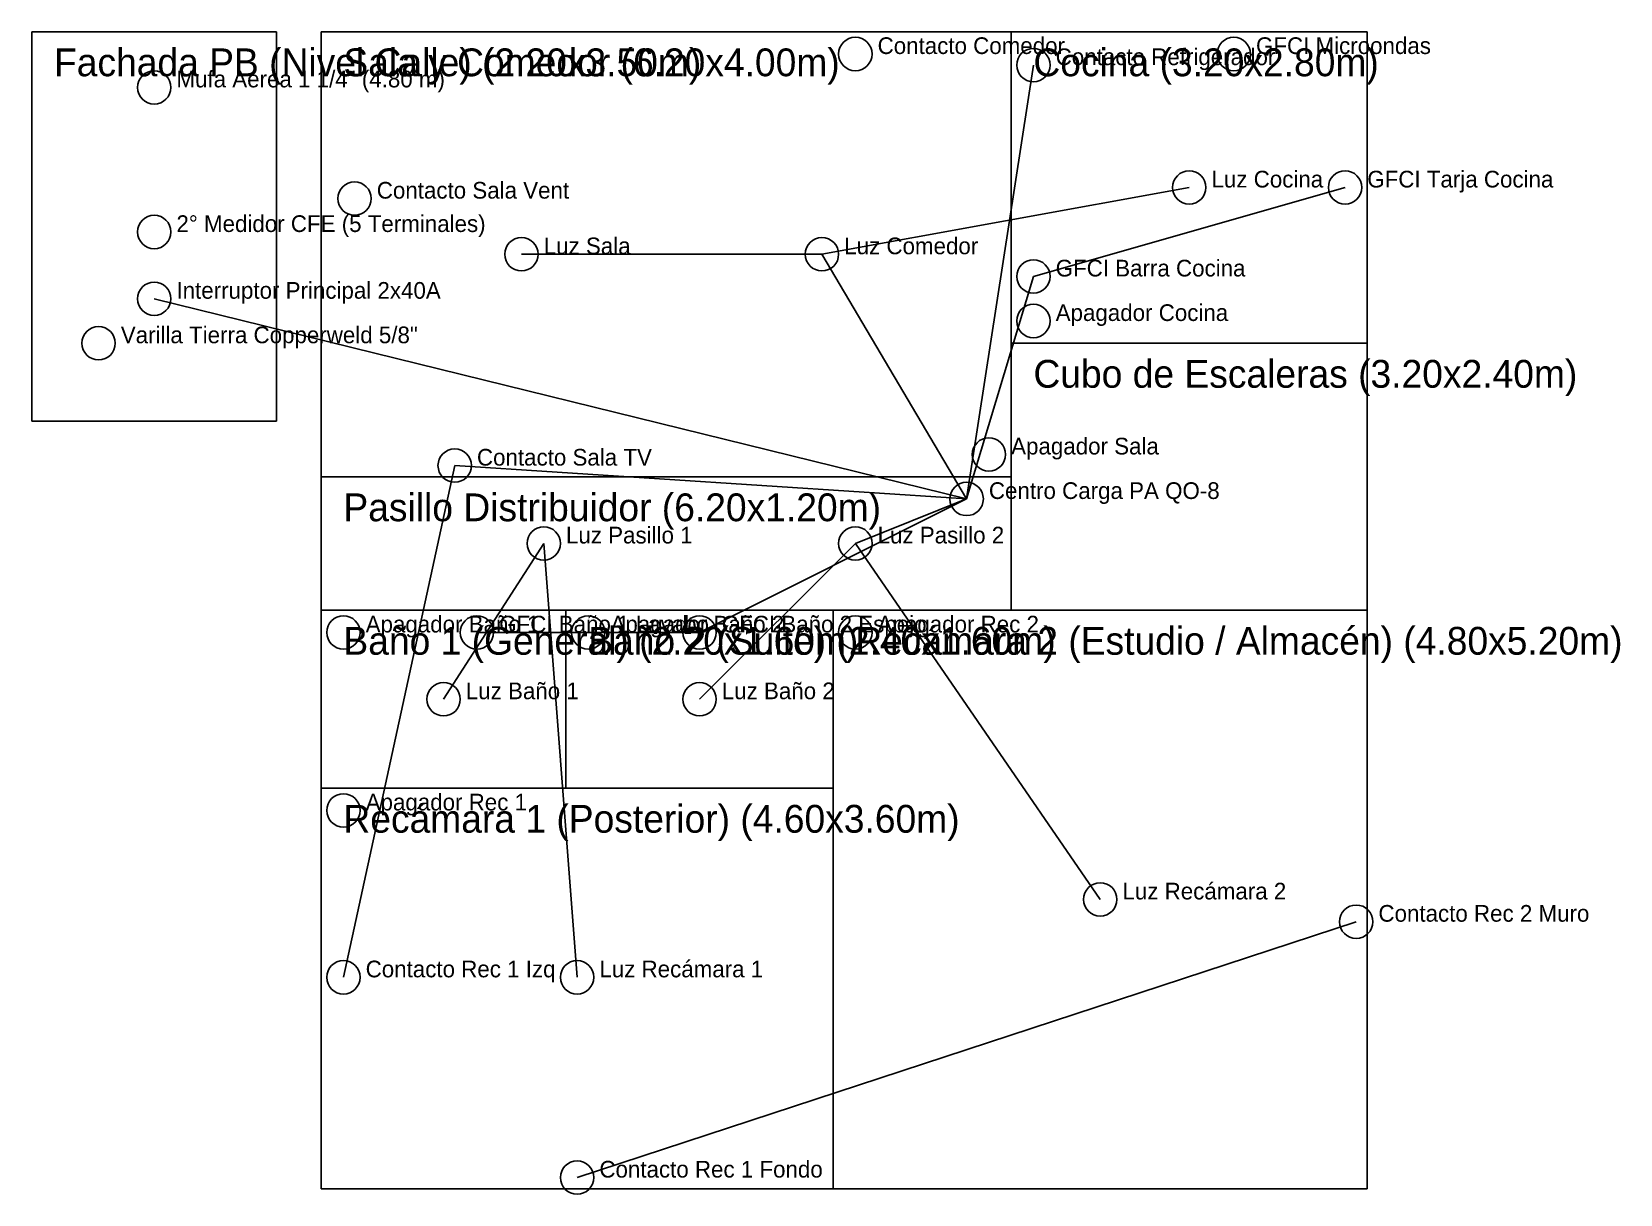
# Model space of a CAD drawing. Header units: metres. Extents: x -2.6 to 11.7, y -10.5 to 0.
import ezdxf

# ---------------------------------------------------------------- set-up
doc = ezdxf.new("R2010")
doc.units = ezdxf.units.M
for name, color, linetype in [('ARQ_MUROS', 7, 'CONTINUOUS'), ('ARQ_TEXTO', 3, 'CONTINUOUS'), ('ELEC_ALUMBRADO', 2, 'CONTINUOUS'), ('ELEC_CANALIZACIONES', 1, 'CONTINUOUS'), ('ELEC_CONTACTOS', 4, 'CONTINUOUS'), ('ELEC_TABLEROS', 6, 'CONTINUOUS')]:
    doc.layers.add(name, color=color, linetype=linetype)

msp = doc.modelspace()

# ---------------------------------------------------------------- linework, layer by layer
at = {"layer": 'ARQ_MUROS'}
for p, q in [((-2.6, 0), (-0.4, 0)), ((-2.6, -3.5), (-2.6, 0)), ((-0.4, 0), (-0.4, -3.5)), ((0, 0), (6.2, 0)), ((0, -4), (0, 0)), ((6.2, 0), (6.2, -4)), ((6.2, 0), (9.4, 0)), ((6.2, -2.8), (6.2, 0)), ((9.4, 0), (9.4, -2.8)), ((9.4, -2.8), (6.2, -2.8)), ((6.2, -2.8), (9.4, -2.8)), ((6.2, -5.2), (6.2, -2.8)), ((9.4, -2.8), (9.4, -5.2)), ((-0.4, -3.5), (-2.6, -3.5)), ((6.2, -4), (0, -4)), ((0, -4), (6.2, -4)), ((0, -5.2), (0, -4)), ((6.2, -4), (6.2, -5.2)), ((6.2, -5.2), (0, -5.2)), ((0, -5.2), (2.2, -5.2)), ((0, -6.8), (0, -5.2)), ((2.2, -5.2), (2.2, -6.8)), ((2.2, -5.2), (4.6, -5.2)), ((2.2, -6.8), (2.2, -5.2)), ((4.6, -5.2), (4.6, -6.8)), ((4.6, -5.2), (9.4, -5.2)), ((4.6, -10.4), (4.6, -5.2)), ((9.4, -5.2), (6.2, -5.2)), ((9.4, -5.2), (9.4, -10.4)), ((2.2, -6.8), (0, -6.8)), ((0, -6.8), (4.6, -6.8)), ((0, -10.4), (0, -6.8)), ((4.6, -6.8), (2.2, -6.8)), ((4.6, -6.8), (4.6, -10.4)), ((4.6, -10.4), (0, -10.4)), ((9.4, -10.4), (4.6, -10.4))]:
    msp.add_line(p, q, dxfattribs=at)
at = {"layer": 'ELEC_ALUMBRADO'}
for centre in [(7.8, -1.4), (1.8, -2), (4.5, -2), (6.4, -2.6), (6, -3.8), (2, -4.6), (4.8, -4.6), (0.2, -5.4), (2.4, -5.4), (4.8, -5.4), (1.1, -6), (3.4, -6), (0.2, -7), (7, -7.8), (2.3, -8.5)]:
    msp.add_circle(centre, 0.15, dxfattribs=at)
at = {"layer": 'ELEC_CANALIZACIONES'}
for p, q in [((5.8, -4.2), (6.4, -0.3)), ((4.5, -2), (7.8, -1.4)), ((6.4, -2.2), (9.2, -1.4)), ((4.5, -2), (1.8, -2)), ((5.8, -4.2), (4.5, -2)), ((5.8, -4.2), (6.4, -2.2)), ((-1.5, -2.4), (5.8, -4.2)), ((1.2, -3.9), (0.2, -8.5)), ((5.8, -4.2), (1.2, -3.9)), ((5.8, -4.2), (3.4, -5.4)), ((5.8, -4.2), (4.8, -4.6)), ((2, -4.6), (1.1, -6)), ((2, -4.6), (2.3, -8.5)), ((4.8, -4.6), (3.4, -6)), ((4.8, -4.6), (7, -7.8)), ((3.4, -5.4), (1.4, -5.4)), ((2.3, -10.3), (9.3, -8))]:
    msp.add_line(p, q, dxfattribs=at)
at = {"layer": 'ELEC_CONTACTOS'}
for centre in [(4.8, -0.2), (8.2, -0.2), (6.4, -0.3), (9.2, -1.4), (0.3, -1.5), (6.4, -2.2), (1.2, -3.9), (1.4, -5.4), (3.4, -5.4), (9.3, -8), (0.2, -8.5), (2.3, -10.3)]:
    msp.add_circle(centre, 0.15, dxfattribs=at)
at = {"layer": 'ELEC_TABLEROS'}
for centre in [(-1.5, -0.5), (-1.5, -1.8), (-1.5, -2.4), (-2, -2.8), (5.8, -4.2)]:
    msp.add_circle(centre, 0.15, dxfattribs=at)

# ---------------------------------------------------------------- texts
at = {"layer": 'ARQ_TEXTO'}
for s, p in [('Fachada PB (Nivel Calle) (2.20x3.50m)', (-2.4, -0.4)), ('Sala y Comedor (6.20x4.00m)', (0.2, -0.4)), ('Cocina (3.20x2.80m)', (6.4, -0.4)), ('Cubo de Escaleras (3.20x2.40m)', (6.4, -3.2)), ('Pasillo Distribuidor (6.20x1.20m)', (0.2, -4.4)), ('Baño 1 (General) (2.20x1.60m)', (0.2, -5.6)), ('Baño 2 (Suite) (2.40x1.60m)', (2.4, -5.6)), ('Recámara 2 (Estudio / Almacén) (4.80x5.20m)', (4.8, -5.6)), ('Recámara 1 (Posterior) (4.60x3.60m)', (0.2, -7.2))]:
    msp.add_text(s, height=0.25, dxfattribs=at).set_placement(p)
at = {"layer": 'ELEC_ALUMBRADO'}
for s, p in [('Luz Cocina', (8, -1.4)), ('Luz Sala', (2, -2)), ('Luz Comedor', (4.7, -2)), ('Apagador Cocina', (6.6, -2.6)), ('Apagador Sala', (6.2, -3.8)), ('Luz Pasillo 1', (2.2, -4.6)), ('Luz Pasillo 2', (5, -4.6)), ('Apagador Baño 1', (0.4, -5.4)), ('Apagador Baño 2', (2.6, -5.4)), ('Apagador Rec 2', (5, -5.4)), ('Luz Baño 1', (1.3, -6)), ('Luz Baño 2', (3.6, -6)), ('Apagador Rec 1', (0.4, -7)), ('Luz Recámara 2', (7.2, -7.8)), ('Luz Recámara 1', (2.5, -8.5))]:
    msp.add_text(s, height=0.15, dxfattribs=at).set_placement(p)
at = {"layer": 'ELEC_CONTACTOS'}
for s, p in [('Contacto Comedor', (5, -0.2)), ('Contacto Refrigerador', (6.6, -0.3)), ('GFCI Microondas', (8.4, -0.2)), ('GFCI Tarja Cocina', (9.4, -1.4)), ('Contacto Sala Vent', (0.5, -1.5)), ('GFCI Barra Cocina', (6.6, -2.2)), ('Contacto Sala TV', (1.4, -3.9)), ('GFCI Baño 1 Lavabo', (1.6, -5.4)), ('GFCI Baño 2 Espejo', (3.6, -5.4)), ('Contacto Rec 2 Muro', (9.5, -8)), ('Contacto Rec 1 Izq', (0.4, -8.5)), ('Contacto Rec 1 Fondo', (2.5, -10.3))]:
    msp.add_text(s, height=0.15, dxfattribs=at).set_placement(p)
at = {"layer": 'ELEC_TABLEROS'}
for s, p in [('Mufa Aérea 1 1/4" (4.80 m)', (-1.3, -0.5)), ('2° Medidor CFE (5 Terminales)', (-1.3, -1.8)), ('Interruptor Principal 2x40A', (-1.3, -2.4)), ('Varilla Tierra Copperweld 5/8"', (-1.8, -2.8)), ('Centro Carga PA QO-8', (6, -4.2))]:
    msp.add_text(s, height=0.15, dxfattribs=at).set_placement(p)

doc.saveas('drawing.dxf')
